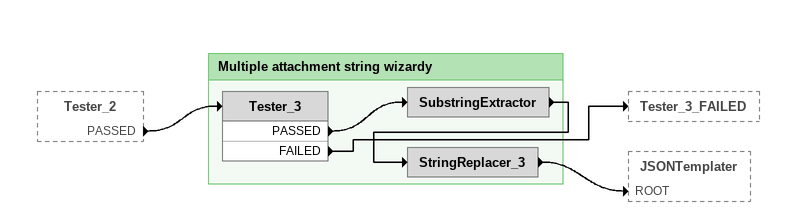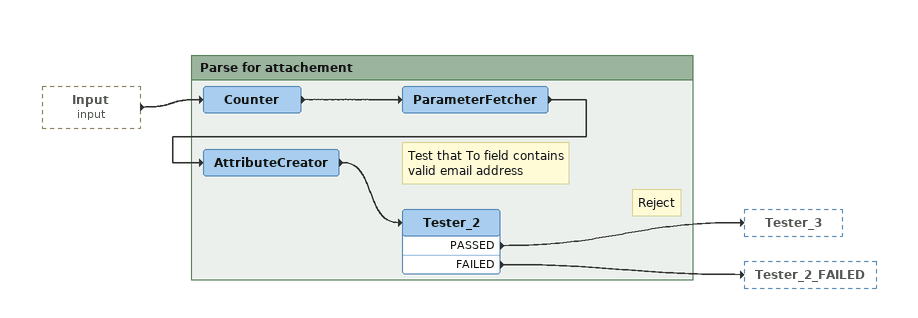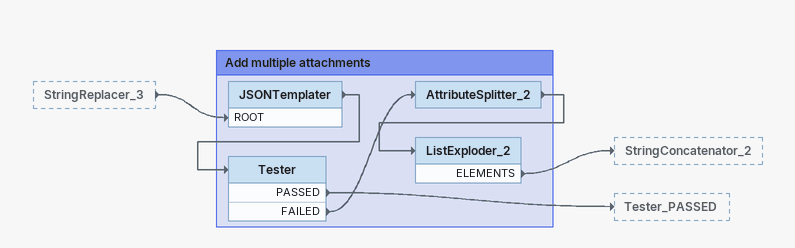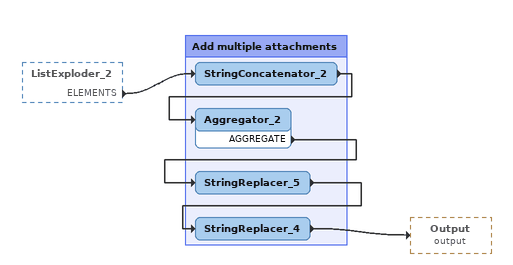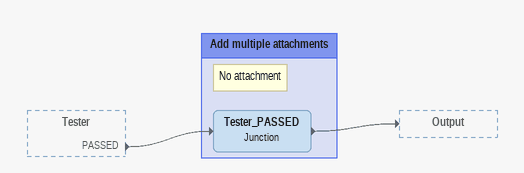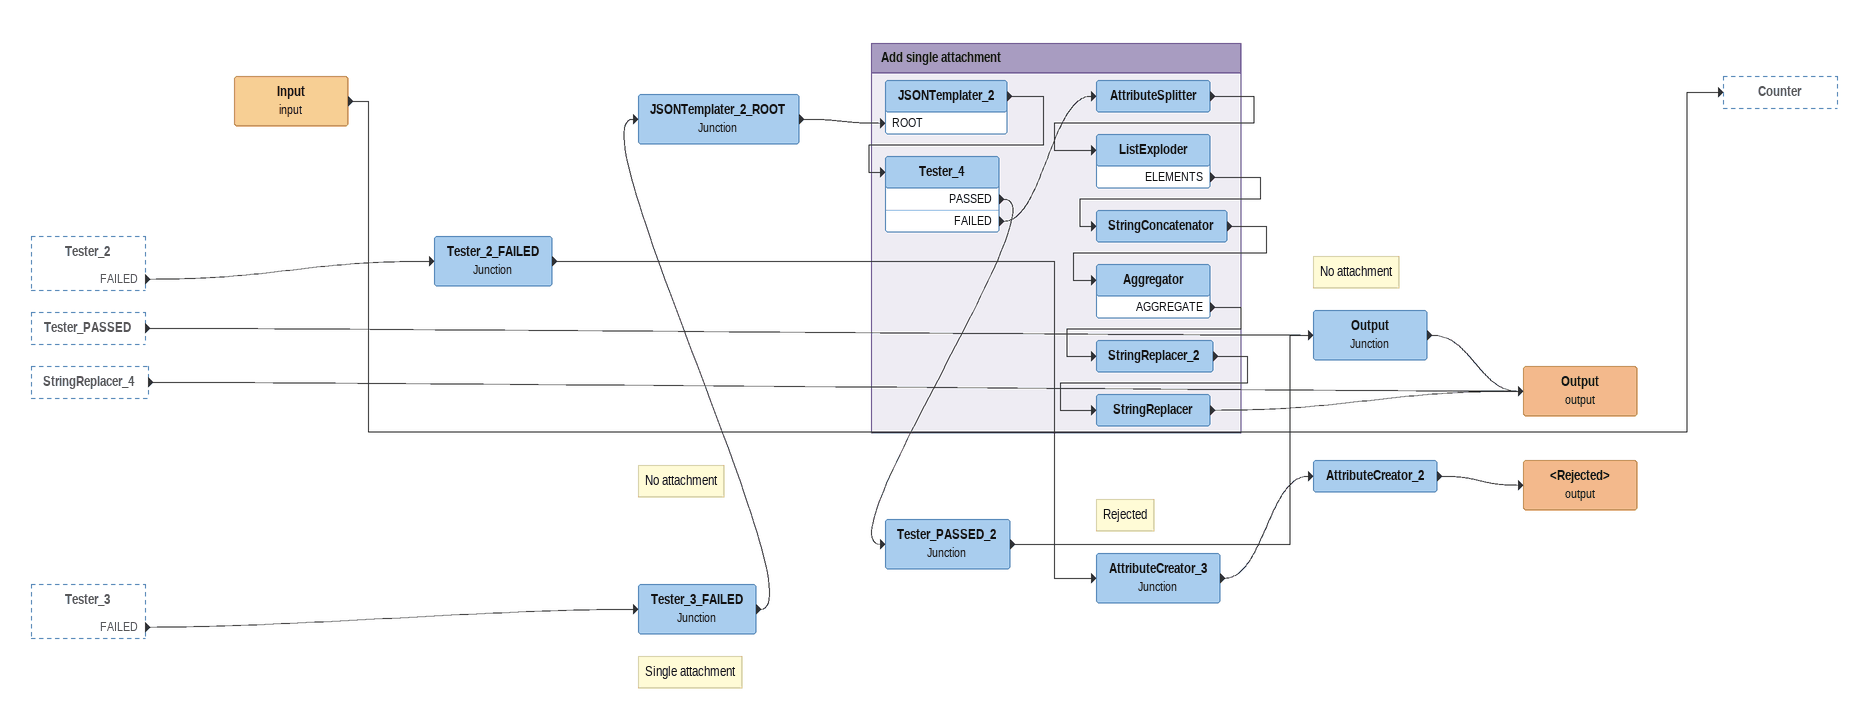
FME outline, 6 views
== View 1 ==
Tester_2 [outside]
    PASSED -> Tester_3

Bookmark: Multiple attachment string wizardy
Tester_3
    PASSED -> SubstringExtractor
    FAILED -> Tester_3_FAILED
SubstringExtractor
    -> StringReplacer_3
StringReplacer_3
    -> JSONTemplater [ROOT]

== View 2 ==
Input (input) [outside]
    -> Counter

Bookmark: Parse for attachement
Counter
    -> ParameterFetcher
ParameterFetcher
    -> AttributeCreator
AttributeCreator
    -> Tester_2
Note: Test that To field contains / valid email address
Note: Reject
Tester_2
    PASSED -> Tester_3
    FAILED -> Tester_2_FAILED

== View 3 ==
StringReplacer_3 [outside]
    -> JSONTemplater [ROOT]

Bookmark: Add multiple attachments
JSONTemplater
    -> Tester
Tester
    PASSED -> Tester_PASSED
    FAILED -> AttributeSplitter_2
AttributeSplitter_2
    -> ListExploder_2
ListExploder_2
    ELEMENTS -> StringConcatenator_2

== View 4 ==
ListExploder_2 [outside]
    ELEMENTS -> StringConcatenator_2

Bookmark: Add multiple attachments
StringConcatenator_2
    -> Aggregator_2
Aggregator_2
    AGGREGATE -> StringReplacer_5
StringReplacer_5
    -> StringReplacer_4
StringReplacer_4
    -> Output (output)

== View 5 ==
Tester [outside]
    PASSED -> Tester_PASSED

Bookmark: Add multiple attachments
Note: No attachment
Tester_PASSED: Junction
    -> Output

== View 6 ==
Tester_2 [outside]
    FAILED -> Tester_2_FAILED
Tester_PASSED [outside]
    -> Output
StringReplacer_4 [outside]
    -> Output (output)
Tester_3 [outside]
    FAILED -> Tester_3_FAILED
Input (input)
    -> Counter
Tester_2_FAILED: Junction
    -> AttributeCreator_3
Note: Rejected
AttributeCreator_3: Junction
    -> AttributeCreator_2
AttributeCreator_2
    -> <Rejected> (output)
<Rejected> (output)
Note: Single attachment
Tester_3_FAILED: Junction
    -> JSONTemplater_2_ROOT
JSONTemplater_2_ROOT: Junction
    -> JSONTemplater_2 [ROOT]
Note: No attachment
Tester_PASSED_2: Junction
    -> Output
Note: No attachment
Output: Junction
    -> Output (output)
Output (output)

Bookmark: Add single attachment
JSONTemplater_2
    -> Tester_4
Tester_4
    PASSED -> Tester_PASSED_2
    FAILED -> AttributeSplitter
AttributeSplitter
    -> ListExploder
ListExploder
    ELEMENTS -> StringConcatenator
StringConcatenator
    -> Aggregator
Aggregator
    AGGREGATE -> StringReplacer_2
StringReplacer_2
    -> StringReplacer
StringReplacer
    -> Output (output)
